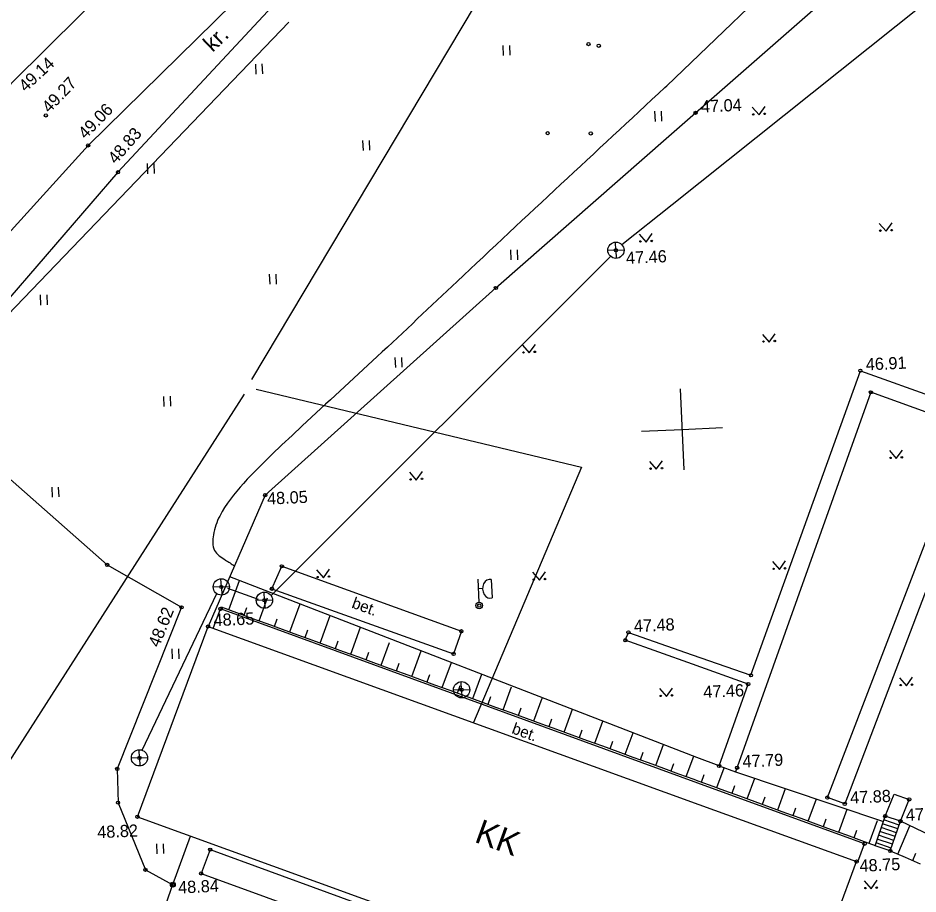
# Model space of a CAD drawing. Extents: x 641653 to 641999, y 6457621 to 6457927.
# Drawn here: x 641767.1 to 641822.6, y 6457803.6 to 6457857.5 of the extents above; entities that cross this region are included whole.
import ezdxf

# ---------------------------------------------------------------- set-up
doc = ezdxf.new("R2010")
doc.units = 0
for name, color, linetype in [('Level 1', 7, 'Continuous'), ('Level 12', 7, 'Continuous'), ('Level 14', 7, 'Continuous'), ('Level 15', 7, 'Continuous'), ('Level 17', 7, 'Continuous'), ('Level 2', 7, 'Continuous'), ('Level 20', 7, 'Continuous'), ('Level 28', 7, 'Continuous'), ('Level 30', 7, 'Continuous'), ('Level 31', 7, 'Continuous'), ('Level 4', 7, 'Continuous'), ('Level 41', 7, 'Continuous'), ('Level 42', 7, 'Continuous'), ('Level 54', 7, 'Continuous'), ('Level 58', 7, 'Continuous'), ('Level 59', 7, 'Continuous'), ('Level 61', 7, 'Continuous')]:
    doc.layers.add(name, color=color, linetype=linetype)

# ---------------------------------------------------------------- blocks, each defined once
blk = doc.blocks.new('KMURU_')
at = {"layer": 'Level 41'}
for p, q in [((-403, 505.28), (0, 0)), ((0, 0), (397, 505.28))]:
    blk.add_line(p, q, dxfattribs=at)
for centre, radius in [((-353, 55.28), 42.8), ((347, 55.28), 45.22)]:
    blk.add_circle(centre, radius, dxfattribs=at)
blk = doc.blocks.new('KHEIN_')
at = {"layer": 'Level 41'}
for p, q in [((0, 620.11), (0, 0)), ((405.61, 608.83), (405.61, 0))]:
    blk.add_line(p, q, dxfattribs=at)
blk = doc.blocks.new('VPROZ')
at = {"layer": 'Level 12'}
for p, q in [((0.99, 199.17), (4.11, 1634.76)), ((813.8, 1576.65), (813.16, 431.75)), ((253.05, 1037.18), (2.84, 1038.42))]:
    blk.add_line(p, q, dxfattribs=at)
blk.add_circle((0, 0), 200.989, dxfattribs=at)
blk.add_ellipse((717.885, 1003.685), major_axis=(-6.355, -584.885), ratio=0.796213588, start_param=2.947813256, end_param=6.502856519, dxfattribs=at)

msp = doc.modelspace()

# ---------------------------------------------------------------- linework, layer by layer
at = {"layer": 'Level 1'}
for p, q in [((641774.494, 6457808.345), (641778.851, 6457820.065)), ((641778.851, 6457820.065), (641778.851, 6457820.065)), ((641778.851, 6457820.065), (641809.083, 6457809.111)), ((641809.083, 6457809.111), (641818.797, 6457805.591)), ((641774.494, 6457808.345), (641774.494, 6457808.345)), ((641774.494, 6457808.345), (641809.688, 6457795.593)), ((641814.441, 6457793.872), (641818.797, 6457805.591)), ((641818.797, 6457805.591), (641818.797, 6457805.591))]:
    msp.add_line(p, q, dxfattribs=at)
at = {"layer": 'Level 12'}
msp.add_line((641795.552, 6457821.354), (641795.552, 6457821.354), dxfattribs=at)
at = {"layer": 'Level 14'}
for points in [[(641831.586, 6457865.301), (641807.429, 6457846.04)], [(641807.429, 6457846.04), (641804.338, 6457843.575)], [(641782.73, 6457821.968), (641803.642, 6457842.859)], [(641774.787, 6457812.447), (641779.384, 6457822.089)], [(641781.953, 6457821.724), (641780.063, 6457822.405)]]:
    msp.add_lwpolyline(points, dxfattribs=at)
at = {"layer": 'Level 15'}
for points in [[(641804.967, 6457874.558), (641781.513, 6457835.27)], [(641742.688, 6457774.425), (641781.088, 6457834.366)], [(641781.803, 6457834.688), (641801.854, 6457829.88), (641795.193, 6457814.143)]]:
    msp.add_lwpolyline(points, dxfattribs=at)
at = {"layer": 'Level 17'}
msp.add_lwpolyline([(641783.815, 6457857.283), (641755.113, 6457827.412), (641735.189, 6457799.913), (641724.513, 6457783.518), (641716.359, 6457765.265)], dxfattribs=at)
at = {"layer": 'Level 2'}
for p, q in [((641819.029, 6457835.818), (641819.029, 6457835.818)), ((641819.675, 6457834.488), (641819.675, 6457834.488)), ((641782.781, 6457822.392), (641783.394, 6457823.772)), ((641783.394, 6457823.772), (641783.394, 6457823.772)), ((641782.781, 6457822.392), (641782.781, 6457822.392)), ((641779.172, 6457819.948), (641779.609, 6457821.149)), ((641779.609, 6457821.149), (641779.609, 6457821.149)), ((641794.451, 6457819.776), (641794.451, 6457819.776)), ((641804.744, 6457819.704), (641804.744, 6457819.704)), ((641804.549, 6457819.222), (641804.549, 6457819.222)), ((641793.972, 6457818.378), (641793.972, 6457818.378)), ((641812.292, 6457817.059), (641812.292, 6457817.059)), ((641812.121, 6457816.515), (641812.121, 6457816.515)), ((641810.327, 6457811.475), (641810.327, 6457811.475)), ((641811.434, 6457811.368), (641811.434, 6457811.368)), ((641816.995, 6457809.528), (641816.995, 6457809.528)), ((641822.04, 6457809.415), (641822.04, 6457809.415)), ((641818.066, 6457809.138), (641818.066, 6457809.138)), ((641819.938, 6457806.566), (641820.562, 6457808.39)), ((641820.562, 6457808.39), (641820.562, 6457808.39)), ((641821.497, 6457808.069), (641820.562, 6457808.39)), ((641821.253, 6457807.36), (641820.318, 6457807.681)), ((641821.334, 6457807.596), (641820.399, 6457807.918)), ((641821.416, 6457807.833), (641820.48, 6457808.154)), ((641820.873, 6457806.244), (641821.497, 6457808.069)), ((641821.497, 6457808.069), (641821.497, 6457808.069)), ((641821.091, 6457806.887), (641820.155, 6457807.208)), ((641821.172, 6457807.123), (641820.237, 6457807.445)), ((641818.876, 6457805.562), (641819.285, 6457806.684)), ((641819.285, 6457806.684), (641819.285, 6457806.684)), ((641820.873, 6457806.244), (641819.938, 6457806.566)), ((641820.928, 6457806.414), (641819.993, 6457806.736)), ((641821.009, 6457806.651), (641820.074, 6457806.972)), ((641778.978, 6457806.322), (641778.978, 6457806.322)), ((641820.873, 6457806.244), (641820.873, 6457806.244)), ((641778.422, 6457804.859), (641778.422, 6457804.859))]:
    msp.add_line(p, q, dxfattribs=at)
for points in [[(641809.024, 6457810.424), (641779.609, 6457821.149)], [(641819.285, 6457806.684), (641809.024, 6457810.424)]]:
    msp.add_lwpolyline(points, dxfattribs=at)
at = {"layer": 'Level 20'}
for points in [[(641807.101, 6457853.366), (641832.666, 6457877.882), (641860.304, 6457904.712), (641864.928, 6457909.081)], [(641806.986, 6457853.256), (641807.101, 6457853.366)]]:
    msp.add_lwpolyline(points, dxfattribs=at)
msp.add_spline([(641806.986, 6457853.256), (641794.196, 6457841.321), (641789.273, 6457836.694), (641784.646, 6457832.417), (641782.986, 6457830.856), (641781.028, 6457828.876), (641779.563, 6457826.866), (641779.174, 6457825.708), (641779.243, 6457824.752), (641779.917, 6457824.16), (641780.478, 6457823.796)], degree=3, dxfattribs=at)
at = {"layer": 'Level 28'}
for p, q in [((641808.879, 6457851.699), (641808.879, 6457851.699)), ((641796.581, 6457840.912), (641796.581, 6457840.912)), ((641782.369, 6457828.158), (641782.369, 6457828.158)), ((641776.676, 6457804.167), (641777.761, 6457807.162)), ((641776.676, 6457804.167), (641776.676, 6457804.167))]:
    msp.add_line(p, q, dxfattribs=at)
for points in [[(641807.24, 6457850.262), (641808.879, 6457851.699), (641824.124, 6457865.07), (641918.438, 6457832.163), (641910.791, 6457811.555)], [(641782.369, 6457828.158), (641796.581, 6457840.912), (641807.24, 6457850.262)], [(641782.369, 6457828.158), (641778.851, 6457820.065)]]:
    msp.add_lwpolyline(points, dxfattribs=at)
msp.add_circle((641776.676, 6457804.167), 0.148, dxfattribs=at)
at = {"layer": 'Level 30'}
for p, q in [((641771.461, 6457849.692), (641771.461, 6457849.692)), ((641773.298, 6457848.042), (641773.298, 6457848.042)), ((641812.292, 6457817.059), (641819.029, 6457835.818)), ((641819.029, 6457835.818), (641827.541, 6457832.773)), ((641826.743, 6457831.968), (641818.066, 6457809.138)), ((641772.636, 6457823.859), (641772.636, 6457823.859)), ((641783.394, 6457823.772), (641794.451, 6457819.776)), ((641782.781, 6457822.392), (641793.972, 6457818.378)), ((641777.213, 6457821.247), (641777.213, 6457821.247)), ((641794.451, 6457819.776), (641793.972, 6457818.378)), ((641804.549, 6457819.222), (641804.744, 6457819.704)), ((641804.744, 6457819.704), (641808.67, 6457818.328)), ((641808.697, 6457817.739), (641804.549, 6457819.222)), ((641808.67, 6457818.328), (641812.292, 6457817.059)), ((641812.121, 6457816.515), (641808.697, 6457817.739)), ((641810.327, 6457811.475), (641812.121, 6457816.515)), ((641773.253, 6457811.295), (641773.253, 6457811.295)), ((641810.327, 6457811.475), (641811.344, 6457811.113)), ((641818.066, 6457809.138), (641816.995, 6457809.528)), ((641820.562, 6457808.39), (641821.105, 6457809.737)), ((641821.105, 6457809.737), (641822.04, 6457809.415)), ((641821.497, 6457808.069), (641822.04, 6457809.415)), ((641773.302, 6457809.214), (641773.302, 6457809.214)), ((641774.988, 6457805.08), (641774.988, 6457805.08))]:
    msp.add_line(p, q, dxfattribs=at)
for points in [[(641793.407, 6457880.069), (641779.34, 6457866.022), (641766.802, 6457853.588), (641747.422, 6457831.8), (641736.332, 6457818.012), (641726.07, 6457804.449), (641715.899, 6457789.782), (641705.557, 6457773.325), (641696.828, 6457758.271), (641689.239, 6457743.294), (641681.438, 6457727.752), (641680.783, 6457726.418)], [(641796.214, 6457874.16), (641783.743, 6457861.752), (641771.461, 6457849.692), (641762.932, 6457840.304), (641763.028, 6457835.328), (641764.898, 6457830.674), (641772.636, 6457823.859), (641777.213, 6457821.247), (641773.253, 6457811.295), (641773.302, 6457809.214), (641774.988, 6457805.08)], [(641797.791, 6457872.811), (641785.038, 6457860.667), (641773.298, 6457848.042), (641764.943, 6457838.399)], [(641816.995, 6457809.528), (641825.757, 6457832.307), (641819.675, 6457834.488), (641811.344, 6457811.113)], [(641778.978, 6457806.322), (641778.422, 6457804.859), (641794.657, 6457798.943), (641809.781, 6457793.527)], [(641778.978, 6457806.322), (641793.352, 6457801.067)], [(641774.988, 6457805.08), (641776.672, 6457804.156)]]:
    msp.add_lwpolyline(points, dxfattribs=at)
at = {"layer": 'Level 31'}
msp.add_line((641768.854, 6457851.539), (641768.854, 6457851.539), dxfattribs=at)
msp.add_circle((641768.854, 6457851.539), 0.1, dxfattribs=at)
at = {"layer": 'Level 4'}
for p, q in [((641803.971, 6457843.236), (641803.948, 6457843.736)), ((641803.971, 6457843.236), (641803.471, 6457843.214)), ((641803.971, 6457843.236), (641804.47, 6457843.259)), ((641803.971, 6457843.236), (641803.971, 6457843.236)), ((641803.971, 6457843.236), (641803.993, 6457842.737)), ((641779.667, 6457822.501), (641779.644, 6457823.001)), ((641779.667, 6457822.501), (641779.167, 6457822.479)), ((641779.667, 6457822.501), (641780.166, 6457822.524)), ((641779.667, 6457822.501), (641779.667, 6457822.501)), ((641779.667, 6457822.501), (641779.689, 6457822.002)), ((641782.318, 6457821.685), (641782.295, 6457822.185)), ((641782.318, 6457821.685), (641781.818, 6457821.663)), ((641782.318, 6457821.685), (641782.817, 6457821.708)), ((641782.318, 6457821.685), (641782.318, 6457821.685)), ((641782.318, 6457821.685), (641782.34, 6457821.186)), ((641794.466, 6457816.168), (641794.444, 6457816.667)), ((641794.466, 6457816.168), (641793.967, 6457816.145)), ((641794.466, 6457816.168), (641794.966, 6457816.19)), ((641794.466, 6457816.168), (641794.466, 6457816.168)), ((641794.466, 6457816.168), (641794.489, 6457815.668)), ((641774.622, 6457811.975), (641774.6, 6457812.475)), ((641774.622, 6457811.975), (641774.123, 6457811.953)), ((641774.622, 6457811.975), (641775.122, 6457811.998)), ((641774.622, 6457811.975), (641774.622, 6457811.975)), ((641774.622, 6457811.975), (641774.644, 6457811.476))]:
    msp.add_line(p, q, dxfattribs=at)
for centre in [(641803.971, 6457843.236), (641779.667, 6457822.501), (641782.318, 6457821.685), (641794.466, 6457816.168), (641774.622, 6457811.975)]:
    msp.add_circle(centre, 0.5, dxfattribs=at)
at = {"layer": 'Level 41'}
for p, q in [((641812.364, 6457852.051), (641812.787, 6457851.566)), ((641812.787, 6457851.566), (641813.163, 6457852.087)), ((641820.19, 6457844.889), (641820.613, 6457844.404)), ((641820.613, 6457844.404), (641820.989, 6457844.925)), ((641805.408, 6457844.227), (641805.831, 6457843.742)), ((641805.831, 6457843.742), (641806.207, 6457844.263)), ((641813.414, 6457837.572), (641813.79, 6457838.093)), ((641812.991, 6457838.057), (641813.414, 6457837.572)), ((641798.209, 6457837.395), (641798.632, 6457836.91)), ((641798.632, 6457836.91), (641799.008, 6457837.431)), ((641820.817, 6457830.896), (641821.239, 6457830.41)), ((641821.239, 6457830.41), (641821.616, 6457830.931)), ((641806.035, 6457830.234), (641806.457, 6457829.748)), ((641806.457, 6457829.748), (641806.834, 6457830.269)), ((641791.253, 6457829.572), (641791.675, 6457829.086)), ((641791.675, 6457829.086), (641792.052, 6457829.607)), ((641813.617, 6457824.064), (641814.04, 6457823.578)), ((641814.04, 6457823.578), (641814.417, 6457824.099)), ((641798.835, 6457823.402), (641799.258, 6457822.917)), ((641799.258, 6457822.917), (641799.635, 6457823.437)), ((641821.443, 6457816.902), (641821.866, 6457816.417)), ((641821.866, 6457816.417), (641822.242, 6457816.938)), ((641806.661, 6457816.24), (641807.084, 6457815.755)), ((641807.084, 6457815.755), (641807.46, 6457816.276))]:
    msp.add_line(p, q, dxfattribs=at)
msp.add_lwpolyline([(641774.604, 6457798.26), (641776.676, 6457804.167)], dxfattribs=at)
for centre, radius in [((641812.434, 6457851.604), 0.0407), ((641813.133, 6457851.635), 0.0486), ((641820.26, 6457844.442), 0.0433), ((641820.959, 6457844.473), 0.0482), ((641805.478, 6457843.78), 0.0433), ((641806.177, 6457843.811), 0.0482), ((641813.061, 6457837.61), 0.0407), ((641813.76, 6457837.641), 0.0486), ((641798.279, 6457836.948), 0.0407), ((641798.978, 6457836.979), 0.0486), ((641820.887, 6457830.448), 0.0433), ((641821.586, 6457830.48), 0.0482), ((641806.105, 6457829.786), 0.0433), ((641806.804, 6457829.818), 0.0482), ((641791.323, 6457829.124), 0.0433), ((641792.022, 6457829.156), 0.0482), ((641814.387, 6457823.648), 0.0486), ((641813.688, 6457823.616), 0.0407), ((641798.906, 6457822.954), 0.0407), ((641799.605, 6457822.986), 0.0486), ((641821.513, 6457816.455), 0.0433), ((641822.213, 6457816.486), 0.0482), ((641806.731, 6457815.793), 0.0433), ((641807.431, 6457815.824), 0.0482)]:
    msp.add_circle(centre, radius, dxfattribs=at)
at = {"layer": 'Level 42'}
for p, q in [((641808.953, 6457812.007), (641780.184, 6457823.132)), ((641780.124, 6457821.101), (641780.78, 6457822.901)), ((641782.003, 6457820.416), (641782.516, 6457821.825)), ((641779.654, 6457821.272), (641780.594, 6457820.929)), ((641780.594, 6457820.929), (641781.533, 6457820.587)), ((641781.063, 6457820.758), (641781.234, 6457821.228)), ((641783.881, 6457819.731), (641784.511, 6457821.459)), ((641781.533, 6457820.587), (641782.472, 6457820.244)), ((641782.942, 6457820.073), (641783.113, 6457820.543)), ((641785.76, 6457819.046), (641786.377, 6457820.737)), ((641782.472, 6457820.244), (641783.412, 6457819.902)), ((641783.412, 6457819.902), (641784.351, 6457819.559)), ((641784.821, 6457819.388), (641784.992, 6457819.858)), ((641787.639, 6457818.361), (641788.242, 6457820.016)), ((641784.351, 6457819.559), (641785.291, 6457819.217)), ((641785.291, 6457819.217), (641786.23, 6457818.874)), ((641786.23, 6457818.874), (641787.169, 6457818.532)), ((641786.7, 6457818.703), (641786.871, 6457819.173)), ((641789.518, 6457817.676), (641790.032, 6457819.085)), ((641787.169, 6457818.532), (641788.109, 6457818.189)), ((641788.109, 6457818.189), (641789.048, 6457817.847)), ((641788.578, 6457818.018), (641788.75, 6457818.488)), ((641791.397, 6457816.991), (641791.974, 6457818.573)), ((641789.048, 6457817.847), (641789.988, 6457817.504)), ((641790.457, 6457817.333), (641790.629, 6457817.803)), ((641793.276, 6457816.306), (641793.839, 6457817.852)), ((641789.988, 6457817.504), (641790.927, 6457817.162)), ((641790.927, 6457817.162), (641791.866, 6457816.82)), ((641792.336, 6457816.648), (641792.507, 6457817.118)), ((641795.154, 6457815.621), (641795.705, 6457817.13)), ((641791.866, 6457816.82), (641792.806, 6457816.477)), ((641792.806, 6457816.477), (641793.745, 6457816.135)), ((641793.745, 6457816.135), (641794.685, 6457815.792)), ((641794.215, 6457815.963), (641794.386, 6457816.433)), ((641797.033, 6457814.936), (641797.547, 6457816.345)), ((641794.685, 6457815.792), (641795.624, 6457815.45)), ((641795.624, 6457815.45), (641796.563, 6457815.107)), ((641796.094, 6457815.278), (641796.265, 6457815.748)), ((641798.912, 6457814.251), (641799.426, 6457815.66)), ((641796.563, 6457815.107), (641797.503, 6457814.765)), ((641797.973, 6457814.593), (641798.144, 6457815.063)), ((641800.791, 6457813.566), (641801.301, 6457814.966)), ((641797.503, 6457814.765), (641798.442, 6457814.422)), ((641798.442, 6457814.422), (641799.382, 6457814.08)), ((641799.851, 6457813.908), (641800.023, 6457814.378)), ((641799.382, 6457814.08), (641800.321, 6457813.737)), ((641800.321, 6457813.737), (641801.261, 6457813.395)), ((641802.67, 6457812.881), (641803.167, 6457814.244)), ((641801.261, 6457813.395), (641802.2, 6457813.052)), ((641801.73, 6457813.223), (641801.901, 6457813.693)), ((641804.548, 6457812.196), (641805.032, 6457813.523)), ((641802.2, 6457813.052), (641803.139, 6457812.71)), ((641803.139, 6457812.71), (641804.079, 6457812.367)), ((641803.609, 6457812.538), (641803.78, 6457813.008)), ((641806.427, 6457811.511), (641806.898, 6457812.802)), ((641804.079, 6457812.367), (641805.018, 6457812.025)), ((641805.488, 6457811.853), (641805.659, 6457812.323)), ((641808.306, 6457810.826), (641808.763, 6457812.08)), ((641805.018, 6457812.025), (641805.958, 6457811.682)), ((641805.958, 6457811.682), (641806.897, 6457811.34)), ((641807.367, 6457811.168), (641807.538, 6457811.638)), ((641810.327, 6457811.475), (641808.953, 6457812.007)), ((641806.897, 6457811.34), (641807.836, 6457810.997)), ((641807.836, 6457810.997), (641808.776, 6457810.655)), ((641809.246, 6457810.484), (641809.417, 6457810.953)), ((641810.185, 6457810.141), (641810.632, 6457811.367)), ((641811.344, 6457811.113), (641820.449, 6457808.061)), ((641808.776, 6457810.655), (641809.018, 6457810.566)), ((641809.018, 6457810.566), (641809.715, 6457810.312)), ((641812.064, 6457809.456), (641812.524, 6457810.718)), ((641809.715, 6457810.312), (641810.655, 6457809.97)), ((641810.655, 6457809.97), (641811.594, 6457809.627)), ((641811.124, 6457809.799), (641811.296, 6457810.268)), ((641813.943, 6457808.771), (641814.42, 6457810.082)), ((641811.594, 6457809.627), (641812.533, 6457809.285)), ((641812.533, 6457809.285), (641813.473, 6457808.942)), ((641813.003, 6457809.114), (641813.174, 6457809.583)), ((641815.821, 6457808.086), (641816.317, 6457809.446)), ((641813.473, 6457808.942), (641814.412, 6457808.6)), ((641814.882, 6457808.429), (641815.053, 6457808.898)), ((641817.7, 6457807.401), (641818.214, 6457808.81)), ((641814.412, 6457808.6), (641815.352, 6457808.257)), ((641815.352, 6457808.257), (641816.291, 6457807.915)), ((641816.761, 6457807.744), (641816.932, 6457808.213)), ((641816.291, 6457807.915), (641817.231, 6457807.572)), ((641819.579, 6457806.716), (641820.093, 6457808.125)), ((641821.333, 6457806.048), (641822.077, 6457807.791)), ((641826.894, 6457805.483), (641821.497, 6457808.069)), ((641817.231, 6457807.572), (641818.17, 6457807.23)), ((641818.17, 6457807.23), (641819.109, 6457806.887)), ((641818.64, 6457807.059), (641818.811, 6457807.528)), ((641819.109, 6457806.887), (641819.944, 6457806.583)), ((641820.873, 6457806.244), (641821.792, 6457805.852)), ((641822.252, 6457805.655), (641822.449, 6457806.115)), ((641821.792, 6457805.852), (641822.712, 6457805.459))]:
    msp.add_line(p, q, dxfattribs=at)
at = {"layer": 'Level 54'}
for centre in [(641802.283, 6457855.929), (641802.917, 6457855.828), (641768.854, 6457851.539), (641808.879, 6457851.699), (641799.769, 6457850.447), (641802.423, 6457850.427), (641803.971, 6457843.236), (641796.581, 6457840.912), (641819.675, 6457834.488), (641782.369, 6457828.158), (641772.636, 6457823.859), (641783.394, 6457823.772), (641779.667, 6457822.501), (641782.781, 6457822.392), (641782.318, 6457821.685), (641779.609, 6457821.149), (641795.552, 6457821.354), (641778.851, 6457820.065), (641794.451, 6457819.776), (641804.549, 6457819.222), (641793.972, 6457818.378), (641812.292, 6457817.059), (641794.466, 6457816.168), (641774.622, 6457811.975), (641810.327, 6457811.475), (641773.253, 6457811.295), (641773.302, 6457809.214), (641816.995, 6457809.528), (641822.04, 6457809.415), (641774.494, 6457808.345), (641820.562, 6457808.39), (641821.497, 6457808.069), (641819.285, 6457806.684), (641778.978, 6457806.322), (641820.873, 6457806.244), (641818.797, 6457805.591), (641774.988, 6457805.08), (641778.422, 6457804.859), (641776.676, 6457804.167)]:
    msp.add_circle(centre, 0.1, dxfattribs=at)
at = {"layer": 'Level 59'}
for centre in [(641771.461, 6457849.692), (641773.298, 6457848.042), (641819.029, 6457835.818), (641777.213, 6457821.247), (641804.744, 6457819.704), (641812.121, 6457816.515), (641811.434, 6457811.368), (641818.066, 6457809.138)]:
    msp.add_circle(centre, 0.1, dxfattribs=at)
at = {"layer": 'Level 61'}
for p, q in [((641807.937, 6457834.704), (641808.161, 6457829.71)), ((641807.937, 6457834.704), (641808.161, 6457829.71)), ((641807.937, 6457834.704), (641808.161, 6457829.71)), ((641807.937, 6457834.704), (641808.161, 6457829.71)), ((641807.937, 6457834.704), (641808.161, 6457829.71)), ((641807.937, 6457834.704), (641808.161, 6457829.71)), ((641807.937, 6457834.704), (641808.161, 6457829.71)), ((641807.937, 6457834.704), (641808.161, 6457829.71)), ((641805.552, 6457832.095), (641808.049, 6457832.207)), ((641805.552, 6457832.095), (641808.049, 6457832.207)), ((641805.552, 6457832.095), (641808.049, 6457832.207)), ((641805.552, 6457832.095), (641808.049, 6457832.207)), ((641808.049, 6457832.207), (641810.546, 6457832.319)), ((641808.049, 6457832.207), (641810.546, 6457832.319)), ((641808.049, 6457832.207), (641810.546, 6457832.319)), ((641808.049, 6457832.207), (641810.546, 6457832.319))]:
    msp.add_line(p, q, dxfattribs=at)

# ---------------------------------------------------------------- block references
at = {"layer": 'Level 12', "xscale": 0.0009998950477206612, "yscale": 0.0009998950477206618, "rotation": 2.5641054904371217}
msp.add_blockref('VPROZ', (641795.552, 6457821.354), dxfattribs=at)
at = {"layer": 'Level 41', "xscale": 0.0009998950477206612, "yscale": 0.0009998950477206618, "rotation": 2.5641054904371217}
for name, p in [('KHEIN_', (641797.029, 6457855.229)), ('KHEIN_', (641781.79, 6457854.085)), ('KHEIN_', (641806.381, 6457851.174)), ('KHEIN_', (641788.397, 6457849.373)), ('KHEIN_', (641775.119, 6457847.949)), ('KHEIN_', (641797.5, 6457842.636)), ('KHEIN_', (641782.647, 6457841.139)), ('KHEIN_', (641768.528, 6457839.863)), ('KHEIN_', (641790.386, 6457836.013)), ('KHEIN_', (641776.132, 6457833.618)), ('KHEIN_', (641769.244, 6457828.023)), ('KMURU_', (641785.949, 6457823.07)), ('KHEIN_', (641776.643, 6457818.064)), ('KHEIN_', (641775.697, 6457806.057)), ('KMURU_', (641819.693, 6457803.914))]:
    msp.add_blockref(name, p, dxfattribs=at)

# ---------------------------------------------------------------- texts
at = {"layer": 'Level 1'}
msp.add_text('KK', height=1.4998, rotation=340.0831, dxfattribs=at).set_placement((641795.193, 6457806.818))
at = {"layer": 'Level 30'}
for p in [(641787.646, 6457821.237), (641797.505, 6457813.506)]:
    msp.add_text('bet.', height=0.6999, rotation=339.9789, dxfattribs=at).set_placement(p)
at = {"layer": 'Level 31'}
msp.add_text('49.27', height=0.7499, rotation=46.3196, dxfattribs=at).set_placement((641769.075, 6457851.647))
at = {"layer": 'Level 58'}
msp.add_text('kr.', height=0.9999, rotation=43.7666, dxfattribs=at).set_placement((641779.131, 6457855.392))
at = {"layer": 'Level 59'}
for s, rotation, p in [('49.14', 42.864, (641767.61, 6457852.946)), ('47.04', 2.5641, (641809.228, 6457851.714)), ('49.06', 45.8127, (641771.303, 6457850.035)), ('48.83', 48.9899, (641773.167, 6457848.495)), ('47.46', 2.5641, (641804.609, 6457842.39)), ('46.91', 2.5641, (641819.379, 6457835.834)), ('48.05', 2.5641, (641782.496, 6457827.571)), ('48.62', 68.0198, (641775.826, 6457818.734)), ('48.65', 2.5641, (641779.201, 6457820.08)), ('47.48', 2.5641, (641805.094, 6457819.72)), ('47.46', 2.5641, (641809.371, 6457815.661)), ('47.79', 2.5641, (641811.784, 6457811.383)), ('47.88', 2.5641, (641818.416, 6457809.154)), ('47.70', 2.5641, (641821.847, 6457808.085)), ('48.82', 2.5641, (641772.037, 6457807.023)), ('48.75', 2.5641, (641818.993, 6457804.955)), ('48.84', 2.5641, (641777.02, 6457803.621))]:
    msp.add_text(s, height=0.7499, rotation=rotation, dxfattribs=at).set_placement(p)

doc.saveas('drawing.dxf')
